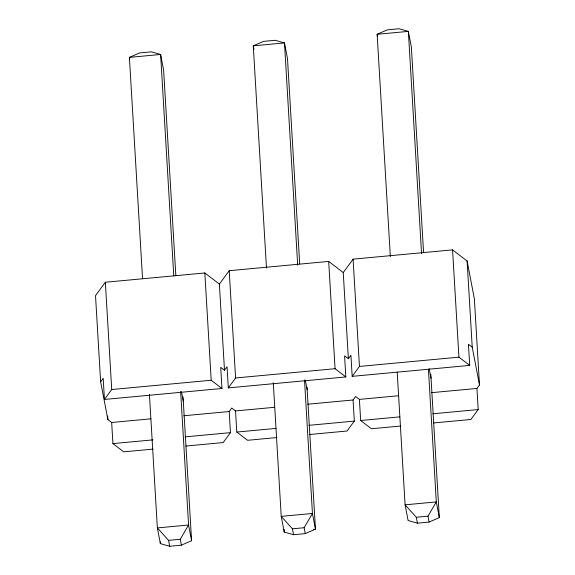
<?xml version="1.0" encoding="UTF-8"?>
<svg xmlns="http://www.w3.org/2000/svg" width="575" height="575" viewBox="0 0 575 575"><rect width="100%" height="100%" fill="white"/><g stroke="black" fill="none" stroke-linecap="round" stroke-linejoin="round"><path stroke-width="0.86" d="M149.428 394.371L157.363 527.915L160.382 543.619L169.69 546.25L181.398 545.158L180.263 539.271L188.571 525.011L180.636 391.467M273.29 382.828L281.225 516.372L284.244 532.076L293.559 534.707L305.26 533.614L304.132 527.728L312.441 513.461L304.506 379.917M397.21 372.183L405.095 504.828L408.106 520.526L417.421 523.157L429.122 522.071L427.994 516.178L436.303 501.918L428.425 369.272M100.632 381.807L103.191 378.321L104.442 399.445L221.972 388.484L220.714 367.368L224.494 370.264L219.377 284.093L204.829 272.967L105.347 282.239L95.515 295.643L100.632 381.807L107.892 419.592L111.672 422.481L150.851 418.83M104.442 399.445L111.722 389.527L105.347 282.239M219.377 284.093L229.209 270.696L328.692 261.424L343.246 272.55L348.364 358.721L344.576 355.824L345.834 376.941L228.311 387.895L227.053 366.778L224.494 370.264M228.311 387.895L235.585 377.976L229.209 270.696M185.869 446.042L223.179 442.57L230.453 432.652L229.202 411.527L231.754 408.042L235.542 410.938L274.713 407.287M343.246 272.55L353.079 259.145L452.561 249.873L467.108 261.007L474.368 298.792L479.485 384.955L476.934 388.441L478.184 409.558L470.911 419.477L433.6 422.956M348.364 358.721L350.923 355.235L352.173 376.352L469.703 365.398L468.445 344.281L472.226 347.171L479.485 384.955M352.173 376.352L359.454 366.433L353.079 259.145M309.738 434.499L347.041 431.02L354.322 421.101L353.064 399.984L355.623 396.498L359.404 399.395L398.583 395.744M181.398 545.158L191.59 540.708L183.044 396.879M305.26 533.614L315.452 529.165L307.014 387.112M429.122 522.071L439.322 517.622L430.797 374.217M111.722 389.527L211.205 380.255L221.972 388.484M235.585 377.976L335.067 368.704L345.834 376.941M359.454 366.433L458.936 357.161L469.703 365.398M183.792 415.761L229.202 411.527M307.661 404.218L353.064 399.984M431.523 392.675L476.934 388.441M111.672 422.481L112.93 443.605L152.993 439.868M185.049 436.878L230.453 432.652M235.542 410.938L236.792 432.055L275.971 428.404M308.912 425.335L354.322 421.101M359.404 399.395L360.662 420.512L399.833 416.861M432.781 413.792L478.184 409.558M153.007 449.111L123.697 451.842L112.93 443.605M276.87 437.561L247.559 440.292L236.792 432.055M400.739 426.018L371.428 428.749L360.662 420.512M191.59 540.708L188.571 525.011L157.363 527.915L168.561 540.363L180.263 539.271M313.67 529.331L315.452 529.165L312.441 513.461L281.225 516.372L292.423 528.813L304.132 527.728M439.322 517.622L436.303 501.918L405.095 504.828L416.293 517.27L427.994 516.178M377.473 36.038L377.135 34.292L387.334 29.843L399.036 28.75L408.351 31.381L411.362 47.085L423.559 252.324M429.194 368.64L431.042 378.235M416.293 517.27L417.421 523.157M253.942 49.328L253.273 45.835L263.465 41.386L275.173 40.293L284.481 42.924L287.5 58.628L299.69 263.875M305.332 380.183L307.172 389.778M292.423 528.813L293.559 534.707M129.742 59.124L129.404 57.378L139.603 52.929L151.304 51.843L160.619 54.474L163.631 70.172L175.828 275.418M181.463 391.726L183.31 401.321M168.561 540.363L169.69 546.25M467.108 261.007L472.226 347.171M452.561 249.873L458.936 357.161M421.554 253.654L408.351 31.381L377.135 34.292L390.346 256.565M328.692 261.424L335.067 368.704M297.685 265.197L284.481 42.924L253.273 45.835L266.477 268.108M284.086 529.381L284.244 532.076M204.829 272.967L211.205 380.255M173.772 275.849L160.619 54.474L129.404 57.378L142.557 278.76M160.274 541.822L160.382 543.619M107.683 416.034L107.892 419.592"/></g></svg>
